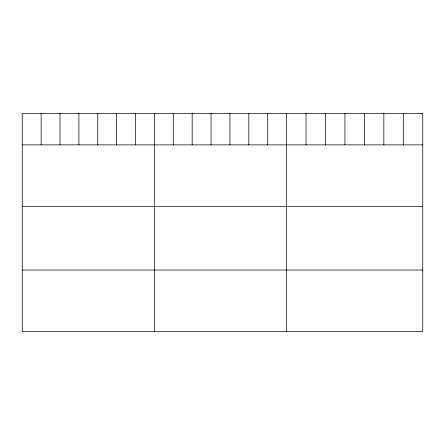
<?xml version="1.0" encoding="UTF-8"?>
<svg xmlns="http://www.w3.org/2000/svg" width="445" height="445" viewBox="0 0 445 445"><rect width="100%" height="100%" fill="white"/><g stroke="black" fill="none" stroke-linecap="round" stroke-linejoin="round"><path stroke-width="0.67" d="M22.25 144.875L422.75 144.875M22.25 206.513L422.75 206.513M22.25 270.026L422.75 270.026M403.298 113.33L403.298 144.875M383.846 113.33L383.846 144.875M364.394 113.33L364.394 144.875M344.936 113.33L344.936 144.875M325.484 113.33L325.484 144.875M306.032 113.33L306.032 144.875M286.58 113.33L286.58 331.67M267.701 113.33L267.701 144.875M248.816 113.33L248.816 144.875M229.937 113.33L229.937 144.875M211.058 113.33L211.058 144.875M192.179 113.33L192.179 144.875M173.294 113.33L173.294 144.875M154.415 113.33L154.415 331.67M135.536 113.33L135.536 144.875M116.651 113.33L116.651 144.875M97.772 113.33L97.772 144.875M78.893 113.33L78.893 144.875M60.014 113.33L60.014 144.875M41.129 113.33L41.129 144.875M422.75 113.33L22.25 113.33L22.25 331.67L422.75 331.67L422.75 113.33"/></g></svg>
